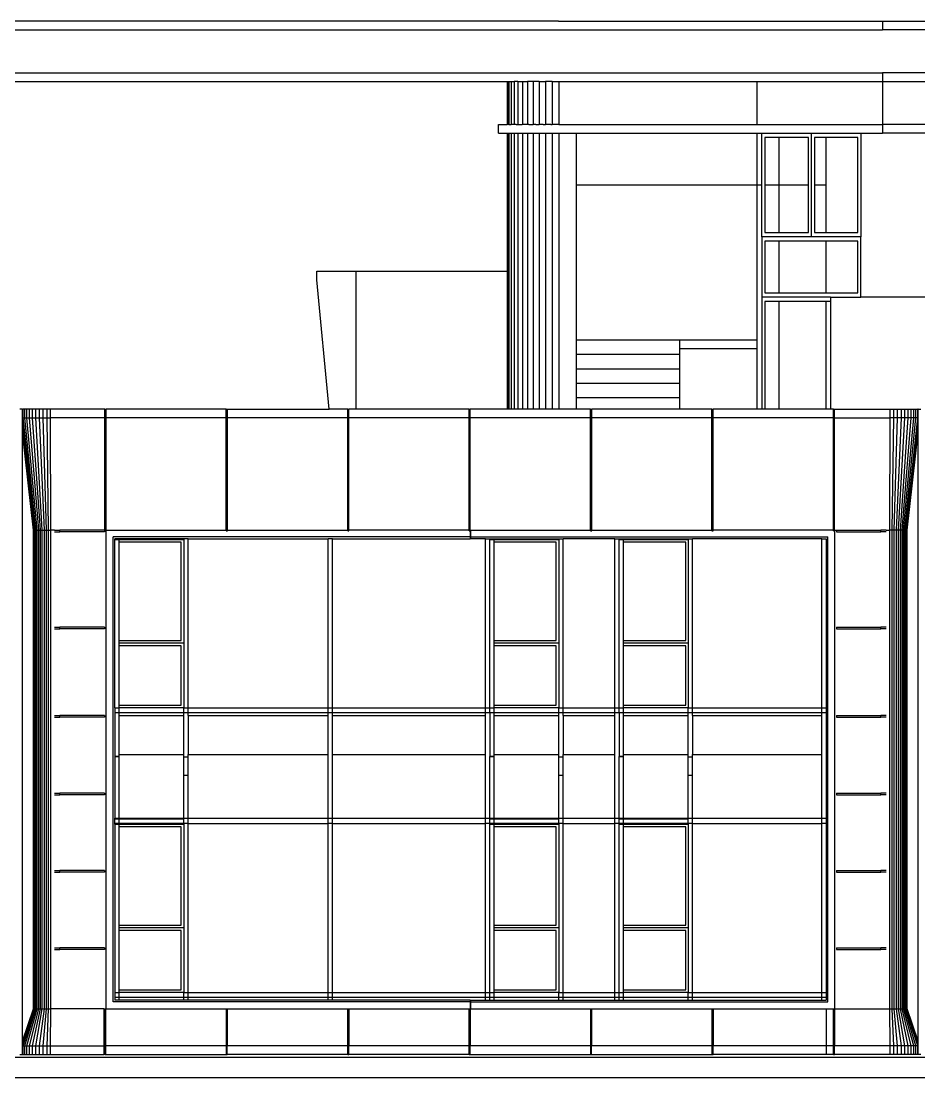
# Model space of a CAD drawing. Extents: x -311 to 61613, y 0 to 58400.
# Drawn here: x 33915 to 44324, y 46150 to 58400 of the extents above; entities that cross this region are included whole.
import ezdxf

# ---------------------------------------------------------------- set-up
doc = ezdxf.new("R2010")
doc.units = 0
doc.header["$LTSCALE"] = 1000
doc.header["$MEASUREMENT"] = 0
doc.layers.add('AD-AREA-OUTL', color=31, linetype='Continuous')

msp = doc.modelspace()

# ---------------------------------------------------------------- linework, layer by layer
at = {"layer": 'AD-AREA-OUTL', "color": 252}
for p, q in [((40146, 58400), (30850, 58400)), ((40146, 58400), (43900, 58400)), ((43900, 58400), (47653, 58400)), ((43900, 58400), (43900, 58300)), ((30850, 58300), (40146, 58300)), ((40146, 58300), (43900, 58300)), ((47053, 58300), (43900, 58300)), ((30850, 57800), (40146, 57800)), ((30850, 57700), (39550, 57700)), ((39550, 57700), (39550, 57200)), ((39550, 57700), (39555, 57700)), ((39555, 57700), (39555, 57200)), ((39555, 57700), (39570, 57700)), ((39570, 57700), (39595, 57700)), ((39570, 57700), (39570, 57200)), ((39595, 57700), (39595, 57200)), ((39595, 57700), (39630, 57700)), ((39674, 57700), (39630, 57700)), ((39630, 57700), (39630, 57200)), ((39674, 57700), (39726, 57700)), ((39674, 57700), (39674, 57200)), ((39726, 57700), (39726, 57200)), ((39726, 57700), (39785, 57700)), ((39850, 57700), (39785, 57700)), ((39785, 57700), (39785, 57200)), ((39920, 57700), (39850, 57700)), ((39850, 57700), (39850, 57200)), ((39920, 57700), (39994, 57700)), ((39920, 57700), (39920, 57200)), ((40071, 57700), (39994, 57700)), ((39994, 57700), (39994, 57200)), ((40071, 57700), (40146, 57700)), ((40071, 57700), (40071, 57200)), ((40146, 57800), (43900, 57800)), ((40146, 57700), (40150, 57700)), ((40150, 57700), (42450, 57700)), ((40150, 57700), (40150, 57200)), ((42450, 57700), (43900, 57700)), ((42450, 57200), (42450, 57700)), ((47053, 57800), (43900, 57800)), ((43900, 57800), (43900, 57700)), ((43900, 57700), (45350, 57700)), ((43900, 57700), (43900, 57200)), ((39450, 57200), (39456, 57200)), ((39450, 57100), (39450, 57200)), ((39450, 57100), (39456, 57100)), ((39456, 57200), (39473, 57200)), ((39456, 57100), (39473, 57100)), ((39473, 57200), (39503, 57200)), ((39473, 57100), (39503, 57100)), ((39503, 57200), (39544, 57200)), ((39503, 57100), (39544, 57100)), ((39544, 57200), (39550, 57200)), ((39544, 57100), (39550, 57100)), ((39555, 57200), (39550, 57200)), ((39550, 57100), (39550, 55500)), ((39550, 57100), (39555, 57100)), ((39570, 57200), (39555, 57200)), ((39555, 57100), (39555, 53900)), ((39555, 57100), (39570, 57100)), ((39570, 57200), (39594, 57200)), ((39570, 57100), (39594, 57100)), ((39570, 57100), (39570, 53900)), ((39594, 57200), (39595, 57200)), ((39594, 57100), (39595, 57100)), ((39630, 57200), (39595, 57200)), ((39595, 57100), (39595, 53900)), ((39595, 57100), (39630, 57100)), ((39655, 57200), (39630, 57200)), ((39630, 57100), (39655, 57100)), ((39630, 57100), (39630, 53900)), ((39655, 57200), (39674, 57200)), ((39655, 57100), (39674, 57100)), ((39674, 57200), (39724, 57200)), ((39674, 57100), (39724, 57100)), ((39674, 57100), (39674, 53900)), ((39726, 57200), (39724, 57200)), ((39724, 57100), (39726, 57100)), ((39785, 57200), (39726, 57200)), ((39726, 57100), (39726, 53900)), ((39726, 57100), (39785, 57100)), ((39800, 57200), (39785, 57200)), ((39785, 57100), (39800, 57100)), ((39785, 57100), (39785, 53900)), ((39800, 57200), (39850, 57200)), ((39800, 57100), (39850, 57100)), ((39882, 57200), (39850, 57200)), ((39850, 57100), (39882, 57100)), ((39850, 57100), (39850, 53900)), ((39882, 57200), (39920, 57200)), ((39882, 57100), (39920, 57100)), ((39969, 57200), (39920, 57200)), ((39920, 57100), (39969, 57100)), ((39920, 57100), (39920, 53900)), ((39969, 57200), (39994, 57200)), ((39969, 57100), (39994, 57100)), ((40058, 57200), (39994, 57200)), ((39994, 57100), (40058, 57100)), ((39994, 57100), (39994, 53900)), ((40058, 57200), (40071, 57200)), ((40058, 57100), (40071, 57100)), ((40146, 57200), (40071, 57200)), ((40071, 57100), (40071, 53900)), ((40071, 57100), (40146, 57100)), ((40150, 57200), (40146, 57200)), ((40146, 57100), (40150, 57100)), ((40150, 57200), (42450, 57200)), ((40150, 57100), (40350, 57100)), ((40150, 57100), (40150, 53900)), ((40350, 57100), (42450, 57100)), ((40350, 57100), (40350, 56500)), ((42450, 57200), (43900, 57200)), ((42450, 57100), (42504, 57100)), ((42450, 56500), (42450, 57100)), ((42504, 56500), (42504, 57100)), ((42504, 57100), (43077, 57100)), ((43077, 55900), (43077, 57100)), ((43077, 57100), (43650, 57100)), ((43650, 57100), (43900, 57100)), ((43650, 57100), (43650, 55900)), ((45350, 57200), (43900, 57200)), ((43900, 57200), (43900, 57100)), ((44750, 57100), (43900, 57100)), ((42700, 57050), (42538, 57050)), ((42538, 57050), (42538, 56500)), ((43042, 57050), (42700, 57050)), ((42700, 57050), (42700, 56500)), ((43042, 56500), (43042, 57050)), ((43250, 57050), (43112, 57050)), ((43112, 57050), (43112, 56500)), ((43615, 57050), (43250, 57050)), ((43250, 56500), (43250, 57050)), ((43615, 55950), (43615, 57050)), ((40350, 56500), (40350, 54700)), ((42450, 56500), (40350, 56500)), ((42450, 54700), (42450, 56500)), ((42504, 56500), (42450, 56500)), ((42504, 55900), (42504, 56500)), ((42538, 56500), (42538, 55950)), ((42700, 56500), (42538, 56500)), ((42700, 56500), (42700, 55950)), ((43042, 56500), (42700, 56500)), ((43042, 55950), (43042, 56500)), ((43112, 56500), (43112, 55950)), ((43250, 56500), (43112, 56500)), ((43250, 55950), (43250, 56500)), ((43077, 55900), (42504, 55900)), ((42504, 55900), (42504, 55200)), ((42538, 55950), (42700, 55950)), ((42700, 55950), (43042, 55950)), ((43650, 55900), (43077, 55900)), ((43112, 55950), (43250, 55950)), ((43250, 55950), (43615, 55950)), ((43650, 55200), (43650, 55900)), ((42700, 55850), (42538, 55850)), ((42538, 55850), (42538, 55250)), ((43250, 55850), (42700, 55850)), ((42700, 55850), (42700, 55250)), ((43615, 55850), (43250, 55850)), ((43250, 55250), (43250, 55850)), ((43615, 55250), (43615, 55850)), ((37344, 55500), (37795, 55500)), ((37344, 55400), (37344, 55500)), ((37795, 55500), (39550, 55500)), ((37795, 55500), (37795, 53900)), ((39550, 55500), (39550, 53900)), ((37485, 53900), (37344, 55400)), ((42538, 55250), (42700, 55250)), ((42700, 55250), (43250, 55250)), ((43250, 55250), (43615, 55250)), ((43300, 55200), (42504, 55200)), ((42504, 55200), (42504, 53900)), ((42700, 55150), (42538, 55150)), ((42538, 55150), (42538, 53900)), ((43250, 55150), (42700, 55150)), ((42700, 55150), (42700, 53900)), ((43300, 55150), (43250, 55150)), ((43250, 53900), (43250, 55150)), ((43300, 55200), (43650, 55200)), ((43300, 55200), (43300, 55150)), ((43300, 55150), (43300, 53900)), ((44750, 55200), (43650, 55200)), ((40350, 54700), (40350, 54534)), ((41550, 54700), (40350, 54700)), ((41550, 54700), (41550, 54600)), ((42450, 54700), (41550, 54700)), ((42450, 54600), (42450, 54700)), ((40350, 54534), (40350, 54367)), ((41550, 54534), (40350, 54534)), ((41550, 54600), (41550, 54534)), ((42450, 54600), (41550, 54600)), ((41550, 54534), (41550, 54367)), ((42450, 53900), (42450, 54600)), ((40350, 54367), (40350, 54200)), ((41550, 54367), (40350, 54367)), ((41550, 54367), (41550, 54200)), ((40350, 54200), (40350, 54033)), ((41550, 54200), (40350, 54200)), ((41550, 54200), (41550, 54033)), ((40350, 54033), (40350, 53900)), ((41550, 54033), (40350, 54033)), ((41550, 54033), (41550, 53900)), ((33930, 53900), (33900, 53900)), ((33930, 53800), (33930, 53900)), ((33930, 53900), (33937, 53900)), ((33957, 53900), (33937, 53900)), ((33937, 53800), (33937, 53900)), ((33957, 53800), (33957, 53900)), ((33982, 53900), (33957, 53900)), ((33982, 53800), (33982, 53900)), ((34013, 53900), (33982, 53900)), ((34013, 53800), (34013, 53900)), ((34047, 53900), (34013, 53900)), ((34047, 53800), (34047, 53900)), ((34085, 53900), (34047, 53900)), ((34085, 53800), (34085, 53900)), ((34126, 53900), (34085, 53900)), ((34126, 53800), (34126, 53900)), ((34170, 53900), (34126, 53900)), ((34170, 53800), (34170, 53900)), ((34215, 53900), (34170, 53900)), ((34215, 53800), (34215, 53900)), ((34255, 53900), (34215, 53900)), ((34885, 53900), (34255, 53900)), ((34255, 53800), (34255, 53900)), ((34885, 53800), (34885, 53900)), ((34885, 53900), (34900, 53900)), ((36293, 53900), (34900, 53900)), ((34900, 53800), (34900, 53900)), ((36293, 53800), (36293, 53900)), ((36293, 53900), (36308, 53900)), ((36308, 53900), (37485, 53900)), ((36308, 53800), (36308, 53900)), ((37701, 53900), (37485, 53900)), ((37701, 53800), (37701, 53900)), ((37701, 53900), (37715, 53900)), ((37715, 53800), (37715, 53900)), ((37795, 53900), (37715, 53900)), ((39109, 53900), (37795, 53900)), ((39109, 53800), (39109, 53900)), ((39109, 53900), (39123, 53900)), ((39123, 53800), (39123, 53900)), ((39550, 53900), (39123, 53900)), ((39555, 53900), (39550, 53900)), ((39570, 53900), (39555, 53900)), ((39595, 53900), (39570, 53900)), ((39630, 53900), (39595, 53900)), ((39674, 53900), (39630, 53900)), ((39726, 53900), (39674, 53900)), ((39785, 53900), (39726, 53900)), ((39850, 53900), (39785, 53900)), ((39920, 53900), (39850, 53900)), ((39994, 53900), (39920, 53900)), ((40071, 53900), (39994, 53900)), ((40150, 53900), (40071, 53900)), ((40350, 53900), (40150, 53900)), ((40517, 53900), (40350, 53900)), ((40517, 53800), (40517, 53900)), ((40517, 53900), (40531, 53900)), ((40531, 53800), (40531, 53900)), ((41550, 53900), (40531, 53900)), ((41924, 53900), (41550, 53900)), ((41924, 53800), (41924, 53900)), ((41924, 53900), (41939, 53900)), ((41939, 53800), (41939, 53900)), ((42450, 53900), (41939, 53900)), ((42504, 53900), (42450, 53900)), ((42538, 53900), (42504, 53900)), ((42700, 53900), (42538, 53900)), ((43250, 53900), (42700, 53900)), ((43300, 53900), (43250, 53900)), ((43332, 53900), (43300, 53900)), ((43332, 53800), (43332, 53900)), ((43332, 53900), (43347, 53900)), ((43347, 53900), (43992, 53900)), ((43347, 53800), (43347, 53900)), ((43992, 53800), (43992, 53900)), ((43992, 53900), (44033, 53900)), ((44033, 53800), (44033, 53900)), ((44033, 53900), (44077, 53900)), ((44077, 53800), (44077, 53900)), ((44077, 53900), (44121, 53900)), ((44121, 53800), (44121, 53900)), ((44121, 53900), (44162, 53900)), ((44162, 53800), (44162, 53900)), ((44162, 53900), (44200, 53900)), ((44200, 53900), (44234, 53900)), ((44200, 53800), (44200, 53900)), ((44234, 53800), (44234, 53900)), ((44234, 53900), (44265, 53900)), ((44265, 53800), (44265, 53900)), ((44265, 53900), (44290, 53900)), ((44290, 53800), (44290, 53900)), ((44290, 53900), (44310, 53900)), ((44317, 53900), (44310, 53900)), ((44310, 53800), (44310, 53900)), ((44317, 53900), (44347, 53900)), ((44317, 53800), (44317, 53900)), ((33930, 53730), (33930, 53800)), ((33930, 53800), (33937, 53800)), ((34076, 52500), (33937, 53800)), ((33937, 53800), (33957, 53800)), ((33957, 53800), (33982, 53800)), ((34087, 52500), (33957, 53800)), ((34102, 52500), (33982, 53800)), ((33982, 53800), (34013, 53800)), ((34013, 53800), (34047, 53800)), ((34119, 52500), (34013, 53800)), ((34139, 52500), (34047, 53800)), ((34047, 53800), (34085, 53800)), ((34160, 52500), (34085, 53800)), ((34085, 53800), (34126, 53800)), ((34184, 52500), (34126, 53800)), ((34126, 53800), (34170, 53800)), ((34209, 52500), (34170, 53800)), ((34170, 53800), (34215, 53800)), ((34215, 53800), (34255, 53800)), ((34234, 52500), (34215, 53800)), ((34885, 53800), (34255, 53800)), ((34260, 52500), (34255, 53800)), ((34885, 52500), (34885, 53800)), ((34885, 53800), (34885, 53800)), ((34885, 53800), (34900, 53800)), ((34900, 53800), (34900, 53800)), ((34900, 52500), (34900, 53800)), ((36293, 53800), (34900, 53800)), ((36293, 52500), (36293, 53800)), ((36293, 53800), (36293, 53800)), ((36293, 53800), (36308, 53800)), ((36308, 53800), (36308, 53800)), ((36308, 52500), (36308, 53800)), ((37701, 53800), (36308, 53800)), ((37701, 52500), (37701, 53800)), ((37701, 53800), (37701, 53800)), ((37701, 53800), (37715, 53800)), ((37715, 53800), (37715, 53800)), ((37715, 52500), (37715, 53800)), ((39109, 53800), (37715, 53800)), ((39109, 52500), (39109, 53800)), ((39109, 53800), (39109, 53800)), ((39109, 53800), (39123, 53800)), ((39123, 53800), (39123, 53800)), ((39123, 52500), (39123, 53800)), ((40517, 53800), (39123, 53800)), ((40517, 52500), (40517, 53800)), ((40517, 53800), (40517, 53800)), ((40517, 53800), (40531, 53800)), ((40531, 53800), (40531, 53800)), ((40531, 52500), (40531, 53800)), ((41924, 53800), (40531, 53800)), ((41924, 52500), (41924, 53800)), ((41924, 53800), (41924, 53800)), ((41924, 53800), (41939, 53800)), ((41939, 53800), (41939, 53800)), ((41939, 52500), (41939, 53800)), ((43332, 53800), (41939, 53800)), ((43332, 52500), (43332, 53800)), ((43332, 53800), (43332, 53800)), ((43332, 53800), (43347, 53800)), ((43347, 53800), (43347, 53800)), ((43347, 52500), (43347, 53800)), ((43347, 53800), (43992, 53800)), ((43987, 52500), (43992, 53800)), ((44033, 53800), (43992, 53800)), ((44013, 52500), (44033, 53800)), ((44077, 53800), (44033, 53800)), ((44039, 52500), (44077, 53800)), ((44063, 52500), (44121, 53800)), ((44121, 53800), (44077, 53800)), ((44087, 52500), (44162, 53800)), ((44109, 52500), (44200, 53800)), ((44162, 53800), (44121, 53800)), ((44128, 52500), (44234, 53800)), ((44146, 52500), (44265, 53800)), ((44160, 52500), (44290, 53800)), ((44200, 53800), (44162, 53800)), ((44172, 52500), (44310, 53800)), ((44234, 53800), (44200, 53800)), ((44265, 53800), (44234, 53800)), ((44290, 53800), (44265, 53800)), ((44310, 53800), (44290, 53800)), ((44317, 53800), (44310, 53800)), ((44317, 53730), (44317, 53800)), ((33930, 53654), (33930, 53730)), ((34067, 52500), (33930, 53730)), ((44180, 52500), (44317, 53730)), ((44317, 53654), (44317, 53730)), ((33930, 53631), (33930, 53654)), ((34062, 52500), (33930, 53654)), ((33930, 46576), (33930, 53631)), ((34060, 52500), (33930, 53631)), ((44185, 52500), (44317, 53654)), ((44187, 52500), (44317, 53631)), ((44317, 53631), (44317, 53654)), ((44317, 46576), (44317, 53631)), ((34060, 52500), (34062, 52500)), ((34060, 46950), (34060, 52500)), ((34062, 52500), (34067, 52500)), ((34062, 46950), (34062, 52500)), ((34067, 52500), (34076, 52500)), ((34067, 46950), (34067, 52500)), ((34076, 52500), (34087, 52500)), ((34076, 46950), (34076, 52500)), ((34087, 52500), (34102, 52500)), ((34087, 46950), (34087, 52500)), ((34102, 52500), (34119, 52500)), ((34102, 46950), (34102, 52500)), ((34119, 52500), (34139, 52500)), ((34119, 46950), (34119, 52500)), ((34139, 52500), (34160, 52500)), ((34139, 46950), (34139, 52500)), ((34160, 52500), (34184, 52500)), ((34160, 46950), (34160, 52500)), ((34184, 52500), (34209, 52500)), ((34184, 46950), (34184, 52500)), ((34209, 52500), (34234, 52500)), ((34209, 46950), (34209, 52500)), ((34234, 52500), (34260, 52500)), ((34234, 46950), (34234, 52500)), ((34303, 52500), (34260, 52500)), ((34260, 46950), (34260, 52500)), ((34303, 52500), (34311, 52500)), ((34303, 52480), (34311, 52480)), ((34311, 52500), (34338, 52500)), ((34311, 52480), (34338, 52480)), ((34338, 52500), (34365, 52500)), ((34338, 52480), (34365, 52480)), ((34365, 52480), (34365, 52500)), ((34365, 52500), (34365, 52500)), ((34365, 52480), (34365, 52500)), ((34880, 52500), (34365, 52500)), ((34365, 52480), (34365, 52480)), ((34880, 52480), (34365, 52480)), ((34885, 52500), (34880, 52500)), ((34880, 52500), (34880, 52480)), ((34885, 52493), (34885, 52500)), ((34885, 52493), (34900, 52493)), ((34900, 52500), (36293, 52500)), ((34900, 52500), (34900, 52493)), ((34900, 46950), (34900, 52493)), ((36293, 52493), (36293, 52500)), ((36293, 52493), (36308, 52493)), ((36308, 52500), (37701, 52500)), ((36308, 52493), (36308, 52500)), ((37701, 52493), (37701, 52500)), ((37701, 52493), (37715, 52493)), ((37715, 52493), (37715, 52500)), ((39109, 52500), (37715, 52500)), ((39109, 52493), (39109, 52500)), ((39109, 52493), (39123, 52493)), ((39123, 52493), (39123, 52500)), ((39124, 52500), (39123, 52500)), ((39123, 52493), (39123, 52493)), ((39123, 52493), (39123, 52420)), ((39124, 52500), (40517, 52500)), ((39124, 52500), (39124, 52420)), ((40517, 52493), (40517, 52500)), ((40517, 52493), (40531, 52493)), ((40531, 52500), (41924, 52500)), ((40531, 52493), (40531, 52500)), ((41924, 52493), (41924, 52500)), ((41924, 52493), (41939, 52493)), ((41939, 52493), (41939, 52500)), ((43332, 52500), (41939, 52500)), ((43332, 52493), (43332, 52500)), ((43332, 52493), (43347, 52493)), ((43347, 52500), (43347, 52493)), ((43347, 52500), (43367, 52500)), ((43347, 52493), (43347, 46950)), ((43367, 52500), (43882, 52500)), ((43367, 52500), (43367, 52480)), ((43367, 52480), (43882, 52480)), ((43909, 52500), (43882, 52500)), ((43882, 52480), (43882, 52500)), ((43882, 52500), (43882, 52500)), ((43882, 52480), (43882, 52500)), ((43909, 52480), (43882, 52480)), ((43882, 52480), (43882, 52480)), ((43936, 52500), (43909, 52500)), ((43936, 52480), (43909, 52480)), ((43944, 52500), (43936, 52500)), ((43944, 52480), (43936, 52480)), ((43944, 52500), (43987, 52500)), ((44013, 52500), (43987, 52500)), ((43987, 46950), (43987, 52500)), ((44039, 52500), (44013, 52500)), ((44013, 46950), (44013, 52500)), ((44063, 52500), (44039, 52500)), ((44039, 46950), (44039, 52500)), ((44063, 46950), (44063, 52500)), ((44087, 52500), (44063, 52500)), ((44087, 46950), (44087, 52500)), ((44109, 52500), (44087, 52500)), ((44128, 52500), (44109, 52500)), ((44109, 46950), (44109, 52500)), ((44128, 46950), (44128, 52500)), ((44146, 52500), (44128, 52500)), ((44160, 52500), (44146, 52500)), ((44146, 46950), (44146, 52500)), ((44172, 52500), (44160, 52500)), ((44160, 46950), (44160, 52500)), ((44172, 46950), (44172, 52500)), ((44180, 52500), (44172, 52500)), ((44180, 46950), (44180, 52500)), ((44185, 52500), (44180, 52500)), ((44185, 46950), (44185, 52500)), ((44187, 52500), (44185, 52500)), ((44187, 46950), (44187, 52500)), ((39123, 52420), (34980, 52420)), ((34980, 47030), (34980, 52420)), ((35050, 52400), (35000, 52400)), ((35000, 52390), (35000, 52400)), ((35000, 50440), (35000, 52390)), ((35000, 52390), (35050, 52390)), ((35050, 52390), (35050, 52400)), ((35800, 52400), (35050, 52400)), ((35050, 52360), (35050, 52390)), ((35050, 52390), (35800, 52390)), ((35050, 51220), (35050, 52360)), ((35770, 52360), (35050, 52360)), ((35770, 51220), (35770, 52360)), ((35850, 52400), (35800, 52400)), ((35800, 52390), (35800, 52400)), ((35800, 52390), (35800, 51190)), ((35850, 50440), (35850, 52400)), ((35850, 52400), (37475, 52400)), ((37475, 50440), (37475, 52400)), ((37525, 52400), (37475, 52400)), ((37525, 52400), (39123, 52400)), ((37525, 50440), (37525, 52400)), ((39123, 52420), (39124, 52420)), ((39123, 52420), (39123, 52400)), ((39124, 52400), (39123, 52400)), ((39124, 52420), (43268, 52420)), ((39124, 52420), (39124, 52400)), ((39300, 52400), (39124, 52400)), ((39300, 50440), (39300, 52400)), ((39300, 52400), (39350, 52400)), ((39350, 52400), (39400, 52400)), ((39350, 52390), (39350, 52400)), ((39350, 50440), (39350, 52390)), ((39350, 52390), (39400, 52390)), ((39400, 52390), (39400, 52400)), ((39400, 52400), (40150, 52400)), ((39400, 52360), (39400, 52390)), ((39400, 52390), (40150, 52390)), ((39400, 51220), (39400, 52360)), ((40120, 52360), (39400, 52360)), ((40120, 51220), (40120, 52360)), ((40150, 52400), (40200, 52400)), ((40150, 52390), (40150, 52400)), ((40150, 52390), (40150, 51190)), ((40200, 50440), (40200, 52400)), ((40800, 52400), (40200, 52400)), ((40800, 52400), (40850, 52400)), ((40800, 50440), (40800, 52400)), ((40850, 52400), (40900, 52400)), ((40850, 52390), (40850, 52400)), ((40850, 50440), (40850, 52390)), ((40850, 52390), (40900, 52390)), ((40900, 52400), (41650, 52400)), ((40900, 52390), (40900, 52400)), ((40900, 52360), (40900, 52390)), ((40900, 52390), (41650, 52390)), ((40900, 51220), (40900, 52360)), ((41620, 52360), (40900, 52360)), ((41620, 51220), (41620, 52360)), ((41650, 52400), (41700, 52400)), ((41650, 52390), (41650, 52400)), ((41650, 52390), (41650, 51190)), ((41700, 50440), (41700, 52400)), ((43200, 52400), (41700, 52400)), ((43200, 52400), (43247, 52400)), ((43200, 50440), (43200, 52400)), ((43247, 52400), (43247, 50440)), ((43267, 47030), (43268, 52420)), ((34303, 51375), (34311, 51375)), ((34303, 51355), (34311, 51355)), ((34311, 51375), (34338, 51375)), ((34311, 51355), (34338, 51355)), ((34338, 51375), (34365, 51375)), ((34338, 51355), (34365, 51355)), ((34365, 51355), (34365, 51375)), ((34365, 51375), (34365, 51375)), ((34365, 51355), (34365, 51375)), ((34880, 51375), (34365, 51375)), ((34365, 51355), (34365, 51355)), ((34880, 51355), (34365, 51355)), ((34880, 51375), (34880, 51355)), ((43367, 51375), (43882, 51375)), ((43367, 51375), (43367, 51355)), ((43367, 51355), (43882, 51355)), ((43909, 51375), (43882, 51375)), ((43882, 51355), (43882, 51375)), ((43882, 51375), (43882, 51375)), ((43882, 51355), (43882, 51375)), ((43909, 51355), (43882, 51355)), ((43882, 51355), (43882, 51355)), ((43936, 51375), (43909, 51375)), ((43936, 51355), (43909, 51355)), ((43944, 51375), (43936, 51375)), ((43944, 51355), (43936, 51355)), ((35050, 51190), (35050, 51220)), ((35050, 51220), (35770, 51220)), ((39400, 51190), (39400, 51220)), ((39400, 51220), (40120, 51220)), ((40900, 51190), (40900, 51220)), ((40900, 51220), (41620, 51220)), ((35050, 51160), (35050, 51190)), ((35800, 51190), (35050, 51190)), ((35050, 50470), (35050, 51160)), ((35770, 51160), (35050, 51160)), ((35770, 50470), (35770, 51160)), ((35800, 51190), (35800, 50440)), ((39400, 51160), (39400, 51190)), ((40150, 51190), (39400, 51190)), ((39400, 50470), (39400, 51160)), ((40120, 51160), (39400, 51160)), ((40120, 50470), (40120, 51160)), ((40150, 51190), (40150, 50440)), ((40900, 51160), (40900, 51190)), ((41650, 51190), (40900, 51190)), ((40900, 50470), (40900, 51160)), ((41620, 51160), (40900, 51160)), ((41620, 50470), (41620, 51160)), ((41650, 51190), (41650, 50440)), ((35050, 50440), (35050, 50470)), ((35050, 50470), (35770, 50470)), ((39400, 50440), (39400, 50470)), ((39400, 50470), (40120, 50470)), ((40900, 50440), (40900, 50470)), ((40900, 50470), (41620, 50470)), ((34303, 50350), (34311, 50350)), ((34311, 50350), (34338, 50350)), ((34338, 50350), (34365, 50350)), ((34365, 50330), (34365, 50350)), ((34365, 50350), (34365, 50350)), ((34365, 50330), (34365, 50350)), ((34880, 50350), (34365, 50350)), ((34880, 50350), (34880, 50330)), ((35000, 50440), (35000, 50380)), ((35000, 50440), (35050, 50440)), ((35000, 50380), (35000, 49877)), ((35050, 50380), (35000, 50380)), ((35050, 50380), (35050, 50440)), ((35800, 50440), (35050, 50440)), ((35050, 50350), (35050, 50380)), ((35800, 50380), (35050, 50380)), ((35050, 49900), (35050, 50350)), ((35050, 50350), (35800, 50350)), ((35800, 50380), (35800, 50440)), ((35800, 50440), (35850, 50440)), ((35800, 50350), (35800, 50380)), ((35850, 50380), (35800, 50380)), ((35800, 49900), (35800, 50350)), ((35850, 50440), (37475, 50440)), ((35850, 50380), (35850, 50440)), ((37475, 50380), (35850, 50380)), ((35850, 50350), (35850, 50380)), ((35850, 50350), (35850, 49900)), ((35850, 50350), (37475, 50350)), ((37475, 50380), (37475, 50440)), ((37475, 50440), (37525, 50440)), ((37525, 50380), (37475, 50380)), ((37475, 50350), (37475, 50380)), ((37475, 49900), (37475, 50350)), ((37525, 50440), (39300, 50440)), ((37525, 50380), (37525, 50440)), ((39300, 50380), (37525, 50380)), ((37525, 50350), (37525, 50380)), ((37525, 49900), (37525, 50350)), ((37525, 50350), (39300, 50350)), ((39300, 50440), (39350, 50440)), ((39300, 50380), (39300, 50440)), ((39350, 50380), (39300, 50380)), ((39300, 50350), (39300, 50380)), ((39300, 49900), (39300, 50350)), ((39350, 50440), (39400, 50440)), ((39350, 50380), (39350, 50440)), ((39350, 50380), (39350, 49877)), ((39400, 50380), (39350, 50380)), ((39400, 50380), (39400, 50440)), ((40150, 50440), (39400, 50440)), ((40150, 50380), (39400, 50380)), ((39400, 50350), (39400, 50380)), ((39400, 49900), (39400, 50350)), ((39400, 50350), (40150, 50350)), ((40150, 50440), (40200, 50440)), ((40150, 50380), (40150, 50440)), ((40200, 50380), (40150, 50380)), ((40150, 50350), (40150, 50380)), ((40150, 49900), (40150, 50350)), ((40200, 50440), (40800, 50440)), ((40200, 50380), (40200, 50440)), ((40800, 50380), (40200, 50380)), ((40200, 50350), (40200, 50380)), ((40200, 50350), (40200, 49900)), ((40200, 50350), (40800, 50350)), ((40800, 50440), (40850, 50440)), ((40800, 50380), (40800, 50440)), ((40850, 50380), (40800, 50380)), ((40800, 50350), (40800, 50380)), ((40800, 49900), (40800, 50350)), ((40850, 50440), (40900, 50440)), ((40850, 50380), (40850, 50440)), ((40850, 50380), (40850, 49877)), ((40900, 50380), (40850, 50380)), ((40900, 50380), (40900, 50440)), ((41650, 50440), (40900, 50440)), ((41650, 50380), (40900, 50380)), ((40900, 50350), (40900, 50380)), ((40900, 49900), (40900, 50350)), ((40900, 50350), (41650, 50350)), ((41650, 50440), (41700, 50440)), ((41650, 50380), (41650, 50440)), ((41700, 50380), (41650, 50380)), ((41650, 50350), (41650, 50380)), ((41650, 49900), (41650, 50350)), ((41700, 50440), (43200, 50440)), ((41700, 50380), (41700, 50440)), ((43200, 50380), (41700, 50380)), ((41700, 50350), (41700, 50380)), ((41700, 50350), (41700, 49900)), ((41700, 50350), (43200, 50350)), ((43200, 50440), (43247, 50440)), ((43200, 50380), (43200, 50440)), ((43247, 50380), (43200, 50380)), ((43200, 50350), (43200, 50380)), ((43200, 49900), (43200, 50350)), ((43247, 50440), (43247, 50380)), ((43247, 50380), (43247, 49160)), ((43367, 50350), (43882, 50350)), ((43367, 50350), (43367, 50330)), ((43909, 50350), (43882, 50350)), ((43882, 50330), (43882, 50350)), ((43882, 50350), (43882, 50350)), ((43882, 50330), (43882, 50350)), ((43936, 50350), (43909, 50350)), ((43944, 50350), (43936, 50350)), ((34303, 50330), (34311, 50330)), ((34311, 50330), (34338, 50330)), ((34338, 50330), (34365, 50330)), ((34365, 50330), (34365, 50330)), ((34880, 50330), (34365, 50330)), ((43367, 50330), (43882, 50330)), ((43909, 50330), (43882, 50330)), ((43882, 50330), (43882, 50330)), ((43936, 50330), (43909, 50330)), ((43944, 50330), (43936, 50330)), ((35000, 49877), (35000, 49870)), ((35050, 49877), (35000, 49877)), ((35000, 49870), (35000, 49160)), ((35050, 49870), (35000, 49870)), ((35050, 49877), (35050, 49900)), ((35050, 49900), (35800, 49900)), ((35050, 49870), (35050, 49877)), ((35050, 49160), (35050, 49870)), ((35800, 49870), (35800, 49900)), ((35800, 49660), (35800, 49870)), ((35800, 49870), (35850, 49870)), ((35850, 49870), (35850, 49900)), ((35850, 49900), (37475, 49900)), ((35850, 49660), (35850, 49870)), ((37475, 49160), (37475, 49900)), ((37525, 49160), (37525, 49900)), ((37525, 49900), (39300, 49900)), ((39300, 49160), (39300, 49900)), ((39350, 49870), (39350, 49877)), ((39400, 49877), (39350, 49877)), ((39350, 49160), (39350, 49870)), ((39400, 49870), (39350, 49870)), ((39400, 49877), (39400, 49900)), ((39400, 49900), (40150, 49900)), ((39400, 49870), (39400, 49877)), ((39400, 49160), (39400, 49870)), ((40150, 49870), (40150, 49900)), ((40150, 49660), (40150, 49870)), ((40150, 49870), (40200, 49870)), ((40200, 49870), (40200, 49900)), ((40200, 49900), (40800, 49900)), ((40200, 49660), (40200, 49870)), ((40800, 49160), (40800, 49900)), ((40850, 49870), (40850, 49877)), ((40900, 49877), (40850, 49877)), ((40850, 49160), (40850, 49870)), ((40900, 49870), (40850, 49870)), ((40900, 49877), (40900, 49900)), ((40900, 49900), (41650, 49900)), ((40900, 49870), (40900, 49877)), ((40900, 49160), (40900, 49870)), ((41650, 49870), (41650, 49900)), ((41650, 49660), (41650, 49870)), ((41650, 49870), (41700, 49870)), ((41700, 49870), (41700, 49900)), ((41700, 49900), (43200, 49900)), ((41700, 49660), (41700, 49870)), ((43200, 49160), (43200, 49900)), ((35800, 49160), (35800, 49660)), ((35800, 49660), (35850, 49660)), ((35850, 49160), (35850, 49660)), ((40150, 49160), (40150, 49660)), ((40150, 49660), (40200, 49660)), ((40200, 49160), (40200, 49660)), ((41650, 49160), (41650, 49660)), ((41650, 49660), (41700, 49660)), ((41700, 49160), (41700, 49660)), ((34303, 49452), (34311, 49452)), ((34303, 49433), (34311, 49433)), ((34311, 49452), (34338, 49452)), ((34311, 49433), (34338, 49433)), ((34338, 49452), (34365, 49452)), ((34338, 49433), (34365, 49433)), ((34365, 49433), (34365, 49452)), ((34365, 49452), (34365, 49452)), ((34365, 49433), (34365, 49452)), ((34880, 49452), (34365, 49452)), ((34365, 49433), (34365, 49433)), ((34880, 49433), (34365, 49433)), ((34880, 49452), (34880, 49433)), ((43367, 49452), (43882, 49452)), ((43367, 49452), (43367, 49433)), ((43367, 49433), (43882, 49433)), ((43909, 49452), (43882, 49452)), ((43882, 49433), (43882, 49452)), ((43882, 49452), (43882, 49452)), ((43882, 49433), (43882, 49452)), ((43909, 49433), (43882, 49433)), ((43882, 49433), (43882, 49433)), ((43936, 49452), (43909, 49452)), ((43936, 49433), (43909, 49433)), ((43944, 49452), (43936, 49452)), ((43944, 49433), (43936, 49433)), ((35000, 49150), (35000, 49160)), ((35000, 49160), (35050, 49160)), ((35000, 49100), (35000, 49150)), ((35050, 49150), (35000, 49150)), ((35050, 49150), (35050, 49160)), ((35050, 49160), (35800, 49160)), ((35050, 49100), (35050, 49150)), ((35800, 49150), (35050, 49150)), ((35800, 49150), (35800, 49160)), ((35800, 49160), (35850, 49160)), ((35800, 49100), (35800, 49150)), ((35850, 49100), (35850, 49160)), ((35850, 49160), (37475, 49160)), ((37475, 49160), (37525, 49160)), ((37475, 49100), (37475, 49160)), ((37525, 49160), (39300, 49160)), ((37525, 49100), (37525, 49160)), ((39300, 49160), (39350, 49160)), ((39300, 49100), (39300, 49160)), ((39350, 49160), (39400, 49160)), ((39350, 49150), (39350, 49160)), ((39350, 49100), (39350, 49150)), ((39400, 49150), (39350, 49150)), ((39400, 49160), (40150, 49160)), ((39400, 49150), (39400, 49160)), ((39400, 49100), (39400, 49150)), ((40150, 49150), (39400, 49150)), ((40150, 49160), (40200, 49160)), ((40150, 49150), (40150, 49160)), ((40150, 49100), (40150, 49150)), ((40200, 49160), (40800, 49160)), ((40200, 49100), (40200, 49160)), ((40800, 49160), (40850, 49160)), ((40800, 49100), (40800, 49160)), ((40850, 49160), (40900, 49160)), ((40850, 49150), (40850, 49160)), ((40850, 49100), (40850, 49150)), ((40900, 49150), (40850, 49150)), ((40900, 49160), (41650, 49160)), ((40900, 49150), (40900, 49160)), ((40900, 49100), (40900, 49150)), ((41650, 49150), (40900, 49150)), ((41650, 49160), (41700, 49160)), ((41650, 49150), (41650, 49160)), ((41650, 49100), (41650, 49150)), ((41700, 49160), (43200, 49160)), ((41700, 49100), (41700, 49160)), ((43200, 49160), (43247, 49160)), ((43200, 49100), (43200, 49160)), ((43247, 49160), (43247, 49100)), ((35000, 49090), (35000, 49100)), ((35050, 49100), (35000, 49100)), ((35000, 49090), (35000, 47140)), ((35000, 49090), (35050, 49090)), ((35050, 49090), (35050, 49100)), ((35800, 49100), (35050, 49100)), ((35050, 49060), (35050, 49090)), ((35050, 49090), (35800, 49090)), ((35050, 47920), (35050, 49060)), ((35770, 49060), (35050, 49060)), ((35770, 47920), (35770, 49060)), ((35850, 49100), (35800, 49100)), ((35800, 49090), (35800, 49100)), ((35800, 49090), (35800, 47890)), ((35850, 49100), (37475, 49100)), ((35850, 47140), (35850, 49100)), ((37525, 49100), (37475, 49100)), ((37475, 47140), (37475, 49100)), ((37525, 49100), (39300, 49100)), ((37525, 47140), (37525, 49100)), ((39350, 49100), (39300, 49100)), ((39300, 47140), (39300, 49100)), ((39400, 49100), (39350, 49100)), ((39350, 49090), (39350, 49100)), ((39350, 47140), (39350, 49090)), ((39350, 49090), (39400, 49090)), ((40150, 49100), (39400, 49100)), ((39400, 49090), (39400, 49100)), ((39400, 49060), (39400, 49090)), ((39400, 49090), (40150, 49090)), ((39400, 47920), (39400, 49060)), ((40120, 49060), (39400, 49060)), ((40120, 47920), (40120, 49060)), ((40200, 49100), (40150, 49100)), ((40150, 49090), (40150, 49100)), ((40150, 49090), (40150, 47890)), ((40200, 49100), (40800, 49100)), ((40200, 47140), (40200, 49100)), ((40850, 49100), (40800, 49100)), ((40800, 47140), (40800, 49100)), ((40900, 49100), (40850, 49100)), ((40850, 49090), (40850, 49100)), ((40850, 47140), (40850, 49090)), ((40850, 49090), (40900, 49090)), ((41650, 49100), (40900, 49100)), ((40900, 49090), (40900, 49100)), ((40900, 49060), (40900, 49090)), ((40900, 49090), (41650, 49090)), ((40900, 47920), (40900, 49060)), ((41620, 49060), (40900, 49060)), ((41620, 47920), (41620, 49060)), ((41700, 49100), (41650, 49100)), ((41650, 49090), (41650, 49100)), ((41650, 49090), (41650, 47890)), ((41700, 49100), (43200, 49100)), ((41700, 47140), (41700, 49100)), ((43247, 49100), (43200, 49100)), ((43200, 47140), (43200, 49100)), ((43247, 49100), (43247, 47140)), ((34303, 48555), (34311, 48555)), ((34303, 48535), (34311, 48535)), ((34311, 48555), (34338, 48555)), ((34311, 48535), (34338, 48535)), ((34338, 48555), (34365, 48555)), ((34338, 48535), (34365, 48535)), ((34365, 48535), (34365, 48555)), ((34365, 48555), (34365, 48555)), ((34365, 48535), (34365, 48555)), ((34880, 48555), (34365, 48555)), ((34365, 48535), (34365, 48535)), ((34880, 48535), (34365, 48535)), ((34880, 48555), (34880, 48535)), ((43367, 48555), (43882, 48555)), ((43367, 48555), (43367, 48535)), ((43367, 48535), (43882, 48535)), ((43909, 48555), (43882, 48555)), ((43882, 48535), (43882, 48555)), ((43882, 48555), (43882, 48555)), ((43882, 48535), (43882, 48555)), ((43909, 48535), (43882, 48535)), ((43882, 48535), (43882, 48535)), ((43936, 48555), (43909, 48555)), ((43936, 48535), (43909, 48535)), ((43944, 48555), (43936, 48555)), ((43944, 48535), (43936, 48535)), ((35050, 47890), (35050, 47920)), ((35050, 47920), (35770, 47920)), ((39400, 47890), (39400, 47920)), ((39400, 47920), (40120, 47920)), ((40900, 47890), (40900, 47920)), ((40900, 47920), (41620, 47920)), ((35050, 47860), (35050, 47890)), ((35800, 47890), (35050, 47890)), ((35050, 47170), (35050, 47860)), ((35770, 47860), (35050, 47860)), ((35770, 47170), (35770, 47860)), ((35800, 47890), (35800, 47140)), ((39400, 47860), (39400, 47890)), ((40150, 47890), (39400, 47890)), ((39400, 47170), (39400, 47860)), ((40120, 47860), (39400, 47860)), ((40120, 47170), (40120, 47860)), ((40150, 47890), (40150, 47140)), ((40900, 47860), (40900, 47890)), ((41650, 47890), (40900, 47890)), ((40900, 47170), (40900, 47860)), ((41620, 47860), (40900, 47860)), ((41620, 47170), (41620, 47860)), ((41650, 47890), (41650, 47140)), ((34303, 47658), (34311, 47658)), ((34311, 47658), (34338, 47658)), ((34338, 47658), (34365, 47658)), ((34365, 47638), (34365, 47658)), ((34365, 47658), (34365, 47658)), ((34365, 47638), (34365, 47658)), ((34880, 47658), (34365, 47658)), ((34880, 47658), (34880, 47638)), ((43367, 47658), (43882, 47658)), ((43367, 47658), (43367, 47638)), ((43909, 47658), (43882, 47658)), ((43882, 47638), (43882, 47658)), ((43882, 47658), (43882, 47658)), ((43882, 47638), (43882, 47658)), ((43936, 47658), (43909, 47658)), ((43944, 47658), (43936, 47658)), ((34303, 47638), (34311, 47638)), ((34311, 47638), (34338, 47638)), ((34338, 47638), (34365, 47638)), ((34365, 47638), (34365, 47638)), ((34880, 47638), (34365, 47638)), ((43367, 47638), (43882, 47638)), ((43909, 47638), (43882, 47638)), ((43882, 47638), (43882, 47638)), ((43936, 47638), (43909, 47638)), ((43944, 47638), (43936, 47638)), ((35050, 47140), (35050, 47170)), ((35050, 47170), (35770, 47170)), ((39400, 47140), (39400, 47170)), ((39400, 47170), (40120, 47170)), ((40900, 47140), (40900, 47170)), ((40900, 47170), (41620, 47170)), ((35000, 47140), (35000, 47080)), ((35000, 47140), (35050, 47140)), ((35000, 47080), (35000, 47050)), ((35050, 47080), (35000, 47080)), ((35050, 47050), (35000, 47050)), ((35050, 47080), (35050, 47140)), ((35800, 47140), (35050, 47140)), ((35050, 47050), (35050, 47080)), ((35800, 47080), (35050, 47080)), ((35800, 47050), (35050, 47050)), ((35800, 47080), (35800, 47140)), ((35800, 47140), (35850, 47140)), ((35800, 47050), (35800, 47080)), ((35850, 47080), (35800, 47080)), ((35850, 47050), (35800, 47050)), ((35850, 47140), (37475, 47140)), ((35850, 47080), (35850, 47140)), ((37475, 47080), (35850, 47080)), ((35850, 47050), (35850, 47080)), ((37475, 47050), (35850, 47050)), ((37475, 47140), (37525, 47140)), ((37475, 47080), (37475, 47140)), ((37525, 47080), (37475, 47080)), ((37475, 47050), (37475, 47080)), ((37525, 47050), (37475, 47050)), ((37525, 47140), (39300, 47140)), ((37525, 47080), (37525, 47140)), ((39300, 47080), (37525, 47080)), ((37525, 47050), (37525, 47080)), ((39123, 47050), (37525, 47050)), ((39123, 47050), (39124, 47050)), ((39123, 47050), (39123, 47030)), ((39124, 47050), (39300, 47050)), ((39124, 47050), (39124, 47030)), ((39300, 47140), (39350, 47140)), ((39300, 47080), (39300, 47140)), ((39350, 47080), (39300, 47080)), ((39300, 47050), (39300, 47080)), ((39300, 47050), (39350, 47050)), ((39350, 47140), (39400, 47140)), ((39350, 47080), (39350, 47140)), ((39400, 47080), (39350, 47080)), ((39350, 47050), (39350, 47080)), ((39350, 47050), (39400, 47050)), ((39400, 47080), (39400, 47140)), ((40150, 47140), (39400, 47140)), ((40150, 47080), (39400, 47080)), ((39400, 47050), (39400, 47080)), ((39400, 47050), (40150, 47050)), ((40150, 47140), (40200, 47140)), ((40150, 47080), (40150, 47140)), ((40200, 47080), (40150, 47080)), ((40150, 47050), (40150, 47080)), ((40150, 47050), (40200, 47050)), ((40200, 47140), (40800, 47140)), ((40200, 47080), (40200, 47140)), ((40800, 47080), (40200, 47080)), ((40200, 47050), (40200, 47080)), ((40200, 47050), (40800, 47050)), ((40800, 47140), (40850, 47140)), ((40800, 47080), (40800, 47140)), ((40850, 47080), (40800, 47080)), ((40800, 47050), (40800, 47080)), ((40800, 47050), (40850, 47050)), ((40850, 47140), (40900, 47140)), ((40850, 47080), (40850, 47140)), ((40900, 47080), (40850, 47080)), ((40850, 47050), (40850, 47080)), ((40850, 47050), (40900, 47050)), ((40900, 47080), (40900, 47140)), ((41650, 47140), (40900, 47140)), ((41650, 47080), (40900, 47080)), ((40900, 47050), (40900, 47080)), ((40900, 47050), (41650, 47050)), ((41650, 47140), (41700, 47140)), ((41650, 47080), (41650, 47140)), ((41700, 47080), (41650, 47080)), ((41650, 47050), (41650, 47080)), ((41650, 47050), (41700, 47050)), ((41700, 47140), (43200, 47140)), ((41700, 47080), (41700, 47140)), ((43200, 47080), (41700, 47080)), ((41700, 47050), (41700, 47080)), ((41700, 47050), (43200, 47050)), ((43200, 47140), (43247, 47140)), ((43200, 47080), (43200, 47140)), ((43247, 47080), (43200, 47080)), ((43200, 47050), (43200, 47080)), ((43200, 47050), (43247, 47050)), ((43247, 47140), (43247, 47080)), ((43247, 47080), (43247, 47050)), ((33930, 46576), (34060, 46950)), ((33930, 46569), (34062, 46950)), ((33930, 46543), (34067, 46950)), ((33937, 46520), (34076, 46950)), ((33957, 46520), (34087, 46950)), ((33982, 46520), (34102, 46950)), ((34013, 46520), (34119, 46950)), ((34047, 46520), (34139, 46950)), ((34060, 46950), (34062, 46950)), ((34060, 46950), (34060, 46950)), ((34062, 46950), (34067, 46950)), ((34076, 46950), (34067, 46950)), ((34076, 46950), (34087, 46950)), ((34085, 46520), (34160, 46950)), ((34087, 46950), (34102, 46950)), ((34102, 46950), (34119, 46950)), ((34119, 46950), (34139, 46950)), ((34126, 46520), (34184, 46950)), ((34139, 46950), (34160, 46950)), ((34160, 46950), (34184, 46950)), ((34170, 46520), (34209, 46950)), ((34184, 46950), (34209, 46950)), ((34209, 46950), (34234, 46950)), ((34215, 46520), (34234, 46950)), ((34234, 46950), (34260, 46950)), ((34255, 46520), (34260, 46950)), ((34875, 46950), (34260, 46950)), ((34875, 46950), (34875, 46520)), ((34875, 46950), (34875, 46950)), ((34875, 46950), (34887, 46950)), ((34887, 46950), (34887, 46950)), ((34887, 46521), (34887, 46950)), ((34887, 46950), (34897, 46950)), ((34897, 46521), (34897, 46950)), ((34897, 46950), (34900, 46950)), ((34897, 46950), (34897, 46950)), ((34900, 46950), (36295, 46950)), ((34900, 46950), (34900, 46950)), ((39123, 47030), (34980, 47030)), ((36295, 46950), (36305, 46950)), ((36295, 46521), (36295, 46950)), ((36305, 46950), (36305, 46521)), ((36305, 46950), (37703, 46950)), ((37703, 46950), (37713, 46950)), ((37703, 46521), (37703, 46950)), ((37713, 46950), (37713, 46521)), ((37713, 46950), (39111, 46950)), ((39111, 46950), (39121, 46950)), ((39111, 46521), (39111, 46950)), ((39121, 46950), (39121, 46521)), ((39121, 46950), (39123, 46950)), ((39123, 47030), (39124, 47030)), ((39123, 47030), (39123, 46950)), ((39123, 46950), (39124, 46950)), ((39124, 47030), (43267, 47030)), ((39124, 47030), (39124, 46950)), ((39124, 46950), (40519, 46950)), ((40519, 46950), (40529, 46950)), ((40519, 46521), (40519, 46950)), ((40529, 46950), (40529, 46521)), ((40529, 46950), (41927, 46950)), ((41927, 46950), (41937, 46950)), ((41927, 46521), (41927, 46950)), ((41937, 46950), (41937, 46521)), ((41937, 46950), (43250, 46950)), ((43250, 46950), (43335, 46950)), ((43250, 46950), (43250, 46520)), ((43335, 46950), (43345, 46950)), ((43335, 46521), (43335, 46950)), ((43345, 46950), (43345, 46521)), ((43345, 46950), (43347, 46950)), ((43347, 46950), (43987, 46950)), ((43987, 46950), (44013, 46950)), ((43992, 46520), (43987, 46950)), ((44013, 46950), (44039, 46950)), ((44033, 46520), (44013, 46950)), ((44039, 46950), (44063, 46950)), ((44077, 46520), (44039, 46950)), ((44121, 46520), (44063, 46950)), ((44063, 46950), (44087, 46950)), ((44162, 46520), (44087, 46950)), ((44087, 46950), (44109, 46950)), ((44200, 46520), (44109, 46950)), ((44109, 46950), (44128, 46950)), ((44234, 46520), (44128, 46950)), ((44128, 46950), (44146, 46950)), ((44265, 46520), (44146, 46950)), ((44146, 46950), (44160, 46950)), ((44290, 46520), (44160, 46950)), ((44160, 46950), (44172, 46950)), ((44172, 46950), (44180, 46950)), ((44310, 46520), (44172, 46950)), ((44317, 46543), (44180, 46950)), ((44180, 46950), (44185, 46950)), ((44317, 46569), (44185, 46950)), ((44185, 46950), (44187, 46950)), ((44317, 46576), (44187, 46950)), ((33930, 46569), (33930, 46576)), ((33930, 46543), (33930, 46569)), ((44317, 46569), (44317, 46576)), ((44317, 46543), (44317, 46569)), ((33930, 46520), (33930, 46543)), ((33930, 46420), (33930, 46520)), ((33930, 46520), (33937, 46520)), ((33937, 46520), (33957, 46520)), ((33937, 46420), (33937, 46520)), ((33957, 46420), (33957, 46520)), ((33957, 46520), (33982, 46520)), ((33982, 46520), (34013, 46520)), ((33982, 46420), (33982, 46520)), ((34013, 46420), (34013, 46520)), ((34013, 46520), (34047, 46520)), ((34047, 46520), (34085, 46520)), ((34047, 46420), (34047, 46520)), ((34085, 46520), (34126, 46520)), ((34085, 46420), (34085, 46520)), ((34126, 46520), (34170, 46520)), ((34126, 46420), (34126, 46520)), ((34170, 46420), (34170, 46520)), ((34170, 46520), (34215, 46520)), ((34215, 46520), (34255, 46520)), ((34215, 46420), (34215, 46520)), ((34255, 46520), (34875, 46520)), ((34255, 46420), (34255, 46520)), ((34875, 46520), (34875, 46420)), ((34887, 46520), (34875, 46520)), ((34887, 46520), (34887, 46521)), ((34887, 46521), (34897, 46521)), ((34887, 46420), (34887, 46520)), ((34897, 46520), (34897, 46521)), ((34897, 46420), (34897, 46520)), ((36295, 46520), (34897, 46520)), ((36295, 46520), (36295, 46521)), ((36295, 46521), (36305, 46521)), ((36295, 46420), (36295, 46520)), ((36305, 46520), (36305, 46521)), ((36305, 46420), (36305, 46520)), ((37703, 46520), (36305, 46520)), ((37703, 46520), (37703, 46521)), ((37703, 46521), (37713, 46521)), ((37703, 46420), (37703, 46520)), ((37713, 46520), (37713, 46521)), ((37713, 46420), (37713, 46520)), ((39111, 46520), (37713, 46520)), ((39111, 46520), (39111, 46521)), ((39111, 46521), (39121, 46521)), ((39111, 46420), (39111, 46520)), ((39121, 46520), (39121, 46521)), ((39121, 46420), (39121, 46520)), ((40519, 46520), (39121, 46520)), ((40519, 46520), (40519, 46521)), ((40519, 46521), (40529, 46521)), ((40519, 46420), (40519, 46520)), ((40529, 46520), (40529, 46521)), ((40529, 46420), (40529, 46520)), ((41927, 46520), (40529, 46520)), ((41927, 46520), (41927, 46521)), ((41927, 46521), (41937, 46521)), ((41927, 46420), (41927, 46520)), ((41937, 46520), (41937, 46521)), ((41937, 46420), (41937, 46520)), ((43250, 46520), (41937, 46520)), ((43335, 46520), (43250, 46520)), ((43250, 46520), (43250, 46420)), ((43335, 46520), (43335, 46521)), ((43335, 46521), (43345, 46521)), ((43335, 46420), (43335, 46520)), ((43345, 46520), (43345, 46521)), ((43345, 46420), (43345, 46520)), ((43992, 46520), (43345, 46520)), ((44033, 46520), (43992, 46520)), ((43992, 46420), (43992, 46520)), ((44077, 46520), (44033, 46520)), ((44033, 46420), (44033, 46520)), ((44121, 46520), (44077, 46520)), ((44077, 46420), (44077, 46520)), ((44162, 46520), (44121, 46520)), ((44121, 46420), (44121, 46520)), ((44200, 46520), (44162, 46520)), ((44162, 46420), (44162, 46520)), ((44234, 46520), (44200, 46520)), ((44200, 46420), (44200, 46520)), ((44265, 46520), (44234, 46520)), ((44234, 46420), (44234, 46520)), ((44290, 46520), (44265, 46520)), ((44265, 46420), (44265, 46520)), ((44310, 46520), (44290, 46520)), ((44290, 46420), (44290, 46520)), ((44317, 46520), (44310, 46520)), ((44310, 46420), (44310, 46520)), ((44317, 46520), (44317, 46543)), ((44317, 46420), (44317, 46520)), ((30750, 46390), (57450, 46390)), ((33900, 46420), (33930, 46420)), ((33930, 46420), (33937, 46420)), ((33937, 46420), (33957, 46420)), ((33957, 46420), (33982, 46420)), ((33982, 46420), (34013, 46420)), ((34013, 46420), (34047, 46420)), ((34047, 46420), (34085, 46420)), ((34085, 46420), (34126, 46420)), ((34126, 46420), (34170, 46420)), ((34170, 46420), (34215, 46420)), ((34215, 46420), (34255, 46420)), ((34255, 46420), (34875, 46420)), ((34887, 46420), (34875, 46420)), ((34887, 46420), (34897, 46420)), ((34897, 46420), (36295, 46420)), ((36295, 46420), (36305, 46420)), ((37703, 46420), (36305, 46420)), ((37703, 46420), (37713, 46420)), ((39111, 46420), (37713, 46420)), ((39111, 46420), (39121, 46420)), ((39121, 46420), (40519, 46420)), ((40519, 46420), (40529, 46420)), ((40529, 46420), (41927, 46420)), ((41927, 46420), (41937, 46420)), ((43250, 46420), (41937, 46420)), ((43335, 46420), (43250, 46420)), ((43335, 46420), (43345, 46420)), ((43992, 46420), (43345, 46420)), ((44033, 46420), (43992, 46420)), ((44077, 46420), (44033, 46420)), ((44121, 46420), (44077, 46420)), ((44162, 46420), (44121, 46420)), ((44200, 46420), (44162, 46420)), ((44234, 46420), (44200, 46420)), ((44265, 46420), (44234, 46420)), ((44290, 46420), (44265, 46420)), ((44310, 46420), (44290, 46420)), ((44317, 46420), (44310, 46420)), ((44347, 46420), (44317, 46420)), ((57450, 46150), (30750, 46150))]:
    msp.add_line(p, q, dxfattribs=at)

doc.saveas('drawing.dxf')
